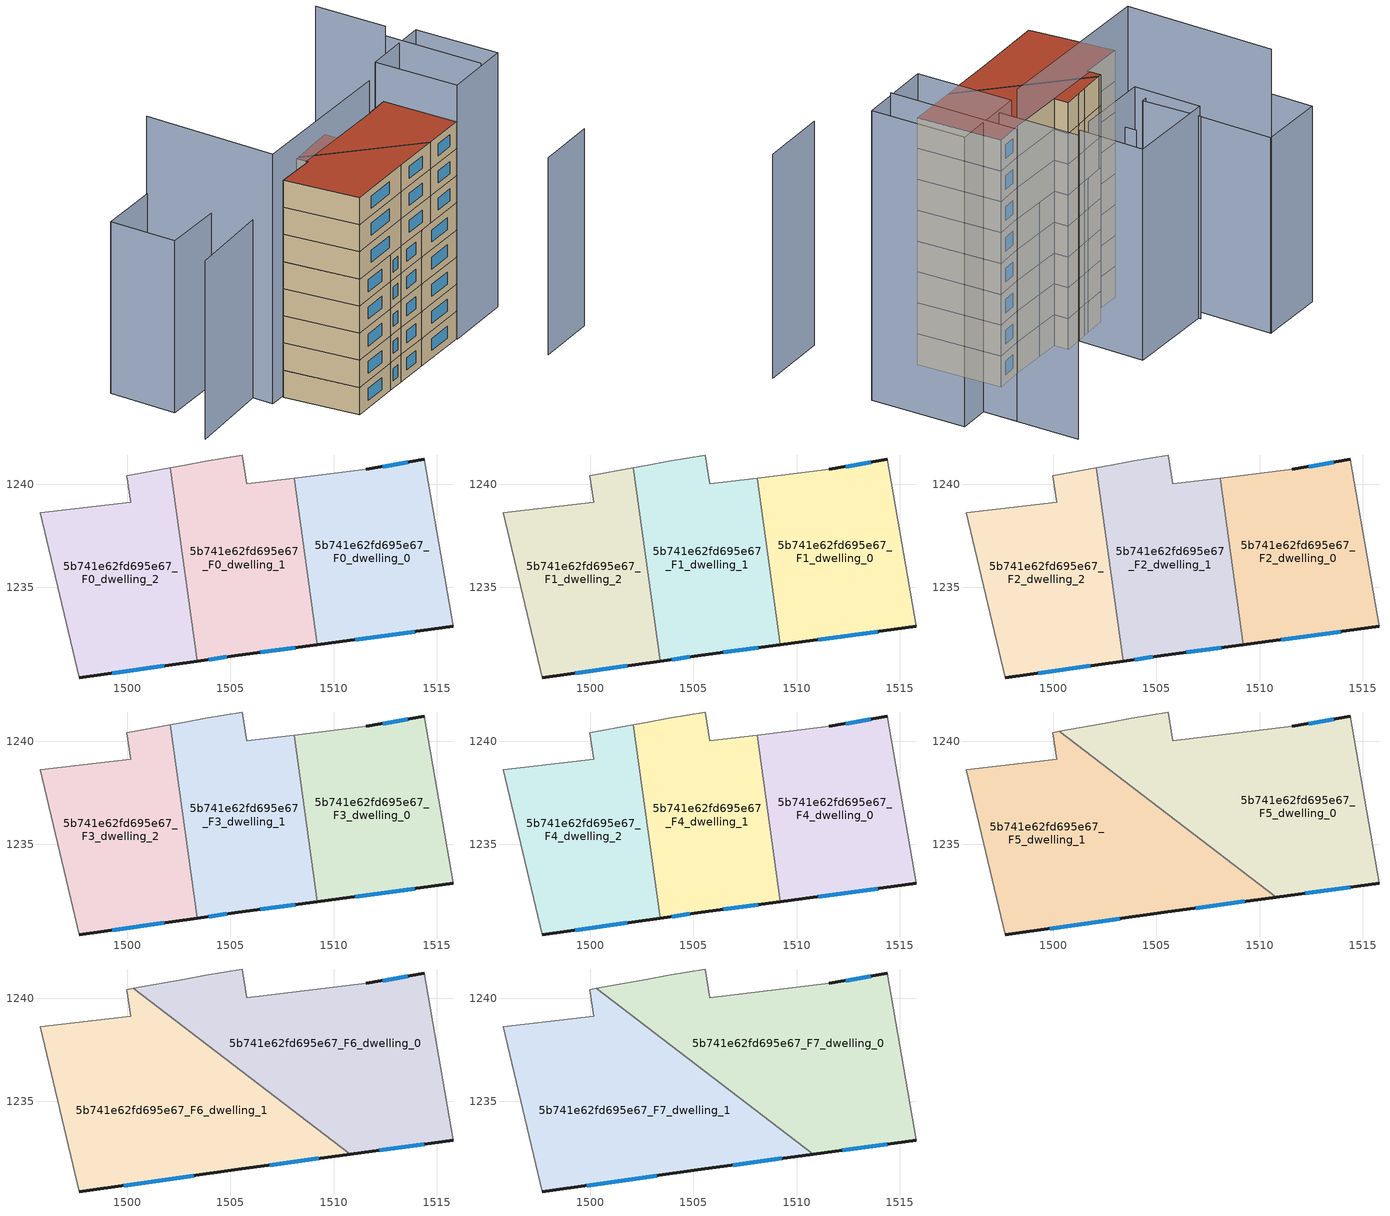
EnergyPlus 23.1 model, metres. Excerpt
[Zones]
5b741e62fd695e67_F0_dwelling_0
 floor ground (EU_floor_Construction): 1514.38,1241.21 1515.78,1233.1 1509.21,1232.22 1508.1,1240.29 1511.58,1240.71 z0
 wall outside (EU_wall_Construction): 1509.21,1232.22 1515.78,1233.1 / 1514.38,1241.21 1511.58,1240.71 z0:3
 wall to 5b741e62fd695e67_F0_dwelling_1 (EU_wall_Construction): 1508.1,1240.29 1509.21,1232.22 z0:3
 wall adiabatic (EU_wall_Construction): 1511.58,1240.71 1508.1,1240.29 / 1515.78,1233.1 1514.38,1241.21 z0:3
 window (EU_Window_Construction): 1511.05,1232.47 1513.94,1232.86 / 1513.6,1241.07 1512.37,1240.85 z0.84:2.16
5b741e62fd695e67_F0_dwelling_1
 floor ground (EU_floor_Construction): 1508.1,1240.29 1509.21,1232.22 1505.38,1231.71 1503.38,1231.42 1502.09,1240.79 1502.78,1240.91 1503.78,1241.11 1505.58,1241.41 1505.78,1240.01 z0
 wall outside (EU_wall_Construction): 1503.38,1231.42 1505.38,1231.71 1509.21,1232.22 z0:3
 wall adiabatic (EU_wall_Construction): 1508.1,1240.29 1505.78,1240.01 1505.58,1241.41 1503.78,1241.11 1502.78,1240.91 1502.09,1240.79 z0:3
 wall to 5b741e62fd695e67_F0_dwelling_2 (EU_wall_Construction): 1502.09,1240.79 1503.38,1231.42 z0:3
 window (EU_Window_Construction): 1506.45,1231.85 1508.13,1232.08 / 1503.94,1231.5 1504.82,1231.63 z0.84:2.16
5b741e62fd695e67_F0_dwelling_2
 floor ground (EU_floor_Construction): 1502.09,1240.79 1503.38,1231.42 1497.67,1230.61 1495.77,1238.61 1500.17,1239.11 1499.97,1240.41 z0
 wall outside (EU_wall_Construction): 1497.67,1230.61 1503.38,1231.42 z0:3
 wall adiabatic (EU_wall_Construction): 1502.09,1240.79 1499.97,1240.41 1500.17,1239.11 1495.77,1238.61 1497.67,1230.61 z0:3
 window (EU_Window_Construction): 1499.27,1230.83 1501.78,1231.19 z0.84:2.16
5b741e62fd695e67_F1_dwelling_0
 floor to 5b741e62fd695e67_F0_dwelling_0 (EU_floor_Construction): 1514.38,1241.21 1515.78,1233.1 1509.21,1232.22 1508.1,1240.29 1511.58,1240.71 z3
 wall outside (EU_wall_Construction): 1509.21,1232.22 1515.78,1233.1 / 1514.38,1241.21 1511.58,1240.71 z3:6
 wall to 5b741e62fd695e67_F1_dwelling_1 (EU_wall_Construction): 1508.1,1240.29 1509.21,1232.22 z3:6
 wall adiabatic (EU_wall_Construction): 1511.58,1240.71 1508.1,1240.29 / 1515.78,1233.1 1514.38,1241.21 z3:6
 window (EU_Window_Construction): 1511.05,1232.47 1513.94,1232.86 / 1513.6,1241.07 1512.37,1240.85 z3.84:5.16
5b741e62fd695e67_F1_dwelling_1
 floor to 5b741e62fd695e67_F0_dwelling_1 (EU_floor_Construction): 1508.1,1240.29 1509.21,1232.22 1505.38,1231.71 1503.38,1231.42 1502.09,1240.79 1502.78,1240.91 1503.78,1241.11 1505.58,1241.41 1505.78,1240.01 z3
 wall outside (EU_wall_Construction): 1503.38,1231.42 1505.38,1231.71 1509.21,1232.22 z3:6
 wall adiabatic (EU_wall_Construction): 1508.1,1240.29 1505.78,1240.01 1505.58,1241.41 1503.78,1241.11 1502.78,1240.91 1502.09,1240.79 z3:6
 wall to 5b741e62fd695e67_F1_dwelling_2 (EU_wall_Construction): 1502.09,1240.79 1503.38,1231.42 z3:6
 window (EU_Window_Construction): 1506.45,1231.85 1508.13,1232.08 / 1503.94,1231.5 1504.82,1231.63 z3.84:5.16
5b741e62fd695e67_F1_dwelling_2
 floor to 5b741e62fd695e67_F0_dwelling_2 (EU_floor_Construction): 1502.09,1240.79 1503.38,1231.42 1497.67,1230.61 1495.77,1238.61 1500.17,1239.11 1499.97,1240.41 z3
 wall outside (EU_wall_Construction): 1497.67,1230.61 1503.38,1231.42 z3:6
 wall adiabatic (EU_wall_Construction): 1502.09,1240.79 1499.97,1240.41 1500.17,1239.11 1495.77,1238.61 1497.67,1230.61 z3:6
 window (EU_Window_Construction): 1499.27,1230.83 1501.78,1231.19 z3.84:5.16
5b741e62fd695e67_F2_dwelling_0
 floor to 5b741e62fd695e67_F1_dwelling_0 (EU_floor_Construction): 1514.38,1241.21 1515.78,1233.1 1509.21,1232.22 1508.1,1240.29 1511.58,1240.71 z6
 wall outside (EU_wall_Construction): 1509.21,1232.22 1515.78,1233.1 / 1514.38,1241.21 1511.58,1240.71 z6:9
 wall to 5b741e62fd695e67_F2_dwelling_1 (EU_wall_Construction): 1508.1,1240.29 1509.21,1232.22 z6:9
 wall adiabatic (EU_wall_Construction): 1511.58,1240.71 1508.1,1240.29 / 1515.78,1233.1 1514.38,1241.21 z6:9
 window (EU_Window_Construction): 1511.05,1232.47 1513.94,1232.86 / 1513.6,1241.07 1512.37,1240.85 z6.84:8.16
5b741e62fd695e67_F2_dwelling_1
 floor to 5b741e62fd695e67_F1_dwelling_1 (EU_floor_Construction): 1508.1,1240.29 1509.21,1232.22 1505.38,1231.71 1503.38,1231.42 1502.09,1240.79 1502.78,1240.91 1503.78,1241.11 1505.58,1241.41 1505.78,1240.01 z6
 wall outside (EU_wall_Construction): 1503.38,1231.42 1505.38,1231.71 1509.21,1232.22 z6:9
 wall adiabatic (EU_wall_Construction): 1508.1,1240.29 1505.78,1240.01 1505.58,1241.41 1503.78,1241.11 1502.78,1240.91 1502.09,1240.79 z6:9
 wall to 5b741e62fd695e67_F2_dwelling_2 (EU_wall_Construction): 1502.09,1240.79 1503.38,1231.42 z6:9
 window (EU_Window_Construction): 1506.45,1231.85 1508.13,1232.08 / 1503.94,1231.5 1504.82,1231.63 z6.84:8.16
5b741e62fd695e67_F2_dwelling_2
 floor to 5b741e62fd695e67_F1_dwelling_2 (EU_floor_Construction): 1502.09,1240.79 1503.38,1231.42 1497.67,1230.61 1495.77,1238.61 1500.17,1239.11 1499.97,1240.41 z6
 wall outside (EU_wall_Construction): 1497.67,1230.61 1503.38,1231.42 z6:9
 wall adiabatic (EU_wall_Construction): 1502.09,1240.79 1499.97,1240.41 1500.17,1239.11 1495.77,1238.61 1497.67,1230.61 z6:9
 window (EU_Window_Construction): 1499.27,1230.83 1501.78,1231.19 z6.84:8.16
5b741e62fd695e67_F3_dwelling_0
 floor to 5b741e62fd695e67_F2_dwelling_0 (EU_floor_Construction): 1514.38,1241.21 1515.78,1233.1 1509.21,1232.22 1508.1,1240.29 1511.58,1240.71 z9
 wall outside (EU_wall_Construction): 1509.21,1232.22 1515.78,1233.1 / 1514.38,1241.21 1511.58,1240.71 z9:12
 wall to 5b741e62fd695e67_F3_dwelling_1 (EU_wall_Construction): 1508.1,1240.29 1509.21,1232.22 z9:12
 wall adiabatic (EU_wall_Construction): 1511.58,1240.71 1508.1,1240.29 / 1515.78,1233.1 1514.38,1241.21 z9:12
 window (EU_Window_Construction): 1511.05,1232.47 1513.94,1232.86 / 1513.6,1241.07 1512.37,1240.85 z9.84:11.16
5b741e62fd695e67_F3_dwelling_1
 floor to 5b741e62fd695e67_F2_dwelling_1 (EU_floor_Construction): 1508.1,1240.29 1509.21,1232.22 1505.38,1231.71 1503.38,1231.42 1502.09,1240.79 1502.78,1240.91 1503.78,1241.11 1505.58,1241.41 1505.78,1240.01 z9
 wall outside (EU_wall_Construction): 1503.38,1231.42 1505.38,1231.71 1509.21,1232.22 z9:12
 wall adiabatic (EU_wall_Construction): 1508.1,1240.29 1505.78,1240.01 1505.58,1241.41 1503.78,1241.11 1502.78,1240.91 1502.09,1240.79 z9:12
 wall to 5b741e62fd695e67_F3_dwelling_2 (EU_wall_Construction): 1502.09,1240.79 1503.38,1231.42 z9:12
 window (EU_Window_Construction): 1506.45,1231.85 1508.13,1232.08 / 1503.94,1231.5 1504.82,1231.63 z9.84:11.16
5b741e62fd695e67_F3_dwelling_2
 floor to 5b741e62fd695e67_F2_dwelling_2 (EU_floor_Construction): 1502.09,1240.79 1503.38,1231.42 1497.67,1230.61 1495.77,1238.61 1500.17,1239.11 1499.97,1240.41 z9
 wall outside (EU_wall_Construction): 1497.67,1230.61 1503.38,1231.42 z9:12
 wall adiabatic (EU_wall_Construction): 1502.09,1240.79 1499.97,1240.41 1500.17,1239.11 1495.77,1238.61 1497.67,1230.61 z9:12
 window (EU_Window_Construction): 1499.27,1230.83 1501.78,1231.19 z9.84:11.16
5b741e62fd695e67_F4_dwelling_0
 floor to 5b741e62fd695e67_F3_dwelling_0 (EU_floor_Construction): 1514.38,1241.21 1515.78,1233.1 1509.21,1232.22 1508.1,1240.29 1511.58,1240.71 z12
 wall outside (EU_wall_Construction): 1509.21,1232.22 1515.78,1233.1 / 1514.38,1241.21 1511.58,1240.71 z12:15
 wall to 5b741e62fd695e67_F4_dwelling_1 (EU_wall_Construction): 1508.1,1240.29 1509.21,1232.22 z12:15
 wall adiabatic (EU_wall_Construction): 1511.58,1240.71 1508.1,1240.29 / 1515.78,1233.1 1514.38,1241.21 z12:15
 window (EU_Window_Construction): 1511.05,1232.47 1513.94,1232.86 / 1513.6,1241.07 1512.37,1240.85 z12.84:14.16
5b741e62fd695e67_F4_dwelling_1
 floor to 5b741e62fd695e67_F3_dwelling_1 (EU_floor_Construction): 1508.1,1240.29 1509.21,1232.22 1505.38,1231.71 1503.38,1231.42 1502.09,1240.79 1502.78,1240.91 1503.78,1241.11 1505.58,1241.41 1505.78,1240.01 z12
 wall outside (EU_wall_Construction): 1503.38,1231.42 1505.38,1231.71 1509.21,1232.22 z12:15
 wall adiabatic (EU_wall_Construction): 1508.1,1240.29 1505.78,1240.01 1505.58,1241.41 1503.78,1241.11 1502.78,1240.91 1502.09,1240.79 z12:15
 wall to 5b741e62fd695e67_F4_dwelling_2 (EU_wall_Construction): 1502.09,1240.79 1503.38,1231.42 z12:15
 window (EU_Window_Construction): 1506.45,1231.85 1508.13,1232.08 / 1503.94,1231.5 1504.82,1231.63 z12.84:14.16
5b741e62fd695e67_F4_dwelling_2
 floor to 5b741e62fd695e67_F3_dwelling_2 (EU_floor_Construction): 1502.09,1240.79 1503.38,1231.42 1497.67,1230.61 1495.77,1238.61 1500.17,1239.11 1499.97,1240.41 z12
 wall outside (EU_wall_Construction): 1497.67,1230.61 1503.38,1231.42 z12:15
 wall adiabatic (EU_wall_Construction): 1502.09,1240.79 1499.97,1240.41 1500.17,1239.11 1495.77,1238.61 1497.67,1230.61 z12:15
 window (EU_Window_Construction): 1499.27,1230.83 1501.78,1231.19 z12.84:14.16
5b741e62fd695e67_F5_dwelling_0
 floor to 5b741e62fd695e67_F4_dwelling_0 (EU_floor_Construction): 1514.38,1241.21 1515.78,1233.1 1510.81,1232.43 1508.99,1233.82 1508.1,1240.29 1511.58,1240.71 z15
 floor to 5b741e62fd695e67_F4_dwelling_1 (EU_floor_Construction): 1508.1,1240.29 1508.99,1233.82 1502.35,1238.89 1502.09,1240.79 1502.78,1240.91 1503.78,1241.11 1505.58,1241.41 1505.78,1240.01 z15
 floor to 5b741e62fd695e67_F4_dwelling_2 (EU_floor_Construction): 1502.09,1240.79 1502.35,1238.89 1500.28,1240.47 z15
 wall outside (EU_wall_Construction): 1514.38,1241.21 1511.58,1240.71 / 1510.81,1232.43 1515.78,1233.1 z15:18
 wall adiabatic (EU_wall_Construction): 1511.58,1240.71 1505.78,1240.01 1505.58,1241.41 1503.78,1241.11 1502.78,1240.91 1500.28,1240.47 / 1515.78,1233.1 1514.38,1241.21 z15:18
 wall to 5b741e62fd695e67_F5_dwelling_1 (EU_wall_Construction): 1500.28,1240.47 1510.81,1232.43 z15:18
 window (EU_Window_Construction): 1513.6,1241.07 1512.37,1240.85 / 1512.2,1232.62 1514.39,1232.92 z15.84:17.16
5b741e62fd695e67_F5_dwelling_1
 floor to 5b741e62fd695e67_F4_dwelling_1 (EU_floor_Construction): 1508.99,1233.82 1509.21,1232.22 1505.38,1231.71 1503.38,1231.42 1502.35,1238.89 z15
 floor to 5b741e62fd695e67_F4_dwelling_2 (EU_floor_Construction): 1502.35,1238.89 1503.38,1231.42 1497.67,1230.61 1495.77,1238.61 1500.17,1239.11 1499.97,1240.41 1500.28,1240.47 z15
 floor to 5b741e62fd695e67_F4_dwelling_0 (EU_floor_Construction): 1510.81,1232.43 1509.21,1232.22 1508.99,1233.82 z15
 wall outside (EU_wall_Construction): 1497.67,1230.61 1505.38,1231.71 1510.81,1232.43 z15:18
 wall adiabatic (EU_wall_Construction): 1500.28,1240.47 1499.97,1240.41 1500.17,1239.11 1495.77,1238.61 1497.67,1230.61 z15:18
 window (EU_Window_Construction): 1506.9,1231.91 1509.28,1232.23 / 1499.83,1230.91 1503.22,1231.4 z15.84:17.16
5b741e62fd695e67_F6_dwelling_0
 floor to 5b741e62fd695e67_F5_dwelling_0 (EU_floor_Construction): 1514.38,1241.21 1515.78,1233.1 1510.81,1232.43 1500.28,1240.47 1502.78,1240.91 1503.78,1241.11 1505.58,1241.41 1505.78,1240.01 1511.58,1240.71 z18
 wall outside (EU_wall_Construction): 1514.38,1241.21 1511.58,1240.71 / 1510.81,1232.43 1515.78,1233.1 z18:21
 wall adiabatic (EU_wall_Construction): 1511.58,1240.71 1505.78,1240.01 1505.58,1241.41 1503.78,1241.11 1502.78,1240.91 1500.28,1240.47 / 1515.78,1233.1 1514.38,1241.21 z18:21
 wall to 5b741e62fd695e67_F6_dwelling_1 (EU_wall_Construction): 1500.28,1240.47 1510.81,1232.43 z18:21
 window (EU_Window_Construction): 1513.6,1241.07 1512.37,1240.85 / 1512.2,1232.62 1514.39,1232.92 z18.84:20.16
5b741e62fd695e67_F6_dwelling_1
 floor to 5b741e62fd695e67_F5_dwelling_1 (EU_floor_Construction): 1510.81,1232.43 1505.38,1231.71 1497.67,1230.61 1495.77,1238.61 1500.17,1239.11 1499.97,1240.41 1500.28,1240.47 z18
 wall outside (EU_wall_Construction): 1497.67,1230.61 1505.38,1231.71 1510.81,1232.43 z18:21
 wall adiabatic (EU_wall_Construction): 1500.28,1240.47 1499.97,1240.41 1500.17,1239.11 1495.77,1238.61 1497.67,1230.61 z18:21
 window (EU_Window_Construction): 1506.9,1231.91 1509.28,1232.23 / 1499.83,1230.91 1503.22,1231.4 z18.84:20.16
5b741e62fd695e67_F7_dwelling_0
 floor to 5b741e62fd695e67_F6_dwelling_0 (EU_floor_Construction): 1514.38,1241.21 1515.78,1233.1 1510.81,1232.43 1500.28,1240.47 1502.78,1240.91 1503.78,1241.11 1505.58,1241.41 1505.78,1240.01 1511.58,1240.71 z21
 wall outside (EU_wall_Construction): 1514.38,1241.21 1511.58,1240.71 / 1510.81,1232.43 1515.78,1233.1 z21:24
 wall adiabatic (EU_wall_Construction): 1511.58,1240.71 1505.78,1240.01 1505.58,1241.41 1503.78,1241.11 1502.78,1240.91 1500.28,1240.47 / 1515.78,1233.1 1514.38,1241.21 z21:24
 wall to 5b741e62fd695e67_F7_dwelling_1 (EU_wall_Construction): 1500.28,1240.47 1510.81,1232.43 z21:24
 window (EU_Window_Construction): 1513.6,1241.07 1512.37,1240.85 / 1512.2,1232.62 1514.39,1232.92 z21.84:23.16
 roof outside (EU_roof_Construction): 1515.78,1233.1 1514.38,1241.21 1511.58,1240.71 1505.78,1240.01 1505.58,1241.41 1503.78,1241.11 1502.78,1240.91 1500.28,1240.47 1510.81,1232.43 z24
5b741e62fd695e67_F7_dwelling_1
 floor to 5b741e62fd695e67_F6_dwelling_1 (EU_floor_Construction): 1510.81,1232.43 1505.38,1231.71 1497.67,1230.61 1495.77,1238.61 1500.17,1239.11 1499.97,1240.41 1500.28,1240.47 z21
 wall outside (EU_wall_Construction): 1497.67,1230.61 1505.38,1231.71 1510.81,1232.43 z21:24
 wall adiabatic (EU_wall_Construction): 1500.28,1240.47 1499.97,1240.41 1500.17,1239.11 1495.77,1238.61 1497.67,1230.61 z21:24
 window (EU_Window_Construction): 1506.9,1231.91 1509.28,1232.23 / 1499.83,1230.91 1503.22,1231.4 z21.84:23.16
 roof outside (EU_roof_Construction): 1510.81,1232.43 1500.28,1240.47 1499.97,1240.41 1500.17,1239.11 1495.77,1238.61 1497.67,1230.61 1505.38,1231.71 z24
shading: 1518.68,1224.1 1525.49,1225.1 z0:21.8; 1496.18,1241.26 1497.67,1230.61 z0:17.3; 1521.82,1243.26 1523.19,1234.1 / 1523.19,1234.1 1515.55,1232.96 / 1515.55,1232.96 1514.18,1242.12 / 1514.18,1242.12 1521.82,1243.26 z0:28.1; 1520.06,1233.66 1518.29,1246.11 z0:28.4; 1494.14,1246.7 1495.17,1241.11 / 1495.17,1241.11 1484.36,1239.12 z0:19.7; 1493.97,1246.42 1502.98,1247.53 / 1502.98,1247.53 1503.79,1241.04 / 1503.79,1241.04 1494.77,1239.93 / 1494.77,1239.93 1493.97,1246.42 z0:20.5; 1511.58,1240.71 1494.09,1238.6 / 1494.09,1238.6 1492.36,1252.99 z0:27.6; 1486.66,1244.82 1485.77,1252.13 / 1485.77,1252.13 1492.38,1252.94 / 1492.38,1252.94 1493.28,1245.63 / 1493.28,1245.63 1486.66,1244.82 z0:19; 1518.52,1244.37 1517.43,1252.17 z0:29.5
[Building]
EU S2 Campaign: North Axis=0; Terrain=City; Solar Distribution=FullExterior
[Site:Location]
Lyon-Bron: Latitude=45.75; Longitude=5; Time Zone=1; Elevation=198
[SizingPeriod:WeatherFileDays]
AnnualSizingPeriod: Begin Month=1; Begin Day of Month=1; End Month=12; End Day of Month=31; Day of Week for Start Day=Monday; Use Weather File Daylight Saving Period=No; Use Weather File Rain and Snow Indicators=No
[MATERIAL]
EU_InternalMass_Material: Roughness=MediumRough; Thickness=0.1; Conductivity=1; Density=1800; Specific Heat=900; Thermal Absorptance=0.9; Solar Absorptance=0.7; Visible Absorptance=0.7
[MATERIAL:NOMASS] Roughness=MediumRough; Thermal Absorptance=0.9; Solar Absorptance=0.7; Visible Absorptance=0.7
Name | Thermal Resistance
EU_wall_NoMass | 0.776494
EU_roof_NoMass | 0.486893
EU_floor_NoMass | 0.421597
[WINDOWMATERIAL:SIMPLEGLAZINGSYSTEM]
EU_Window_SimpleGlazing: UFactor=4.24961; Solar Heat Gain Coefficient=0.83; Visible Transmittance=0.83
[CONSTRUCTION]
EU_wall_Construction: EU_wall_NoMass
EU_roof_Construction: EU_roof_NoMass
EU_floor_Construction: EU_floor_NoMass
EU_Window_Construction: EU_Window_SimpleGlazing
EU_InternalMass_Construction: EU_InternalMass_Material
[ZONE] Type=1; Multiplier=1; Ceiling Height=autocalculate; Floor Area=autocalculate; Part of Total Floor Area=Yes
Name | Volume
5b741e62fd695e67_F0_dwelling_0; 5b741e62fd695e67_F1_dwelling_0; 5b741e62fd695e67_F2_dwelling_0; 5b741e62fd695e67_F3_dwelling_0; 5b741e62fd695e67_F4_dwelling_0 | 158.568
5b741e62fd695e67_F5_dwelling_0; 5b741e62fd695e67_F6_dwelling_0; 5b741e62fd695e67_F7_dwelling_0 | 237.85
5b741e62fd695e67_F0_dwelling_1; 5b741e62fd695e67_F1_dwelling_1; 5b741e62fd695e67_F2_dwelling_1; 5b741e62fd695e67_F3_dwelling_1; 5b741e62fd695e67_F4_dwelling_1 | 158.572
5b741e62fd695e67_F5_dwelling_1; 5b741e62fd695e67_F6_dwelling_1; 5b741e62fd695e67_F7_dwelling_1 | 237.859
5b741e62fd695e67_F0_dwelling_2; 5b741e62fd695e67_F1_dwelling_2; 5b741e62fd695e67_F2_dwelling_2; 5b741e62fd695e67_F3_dwelling_2; 5b741e62fd695e67_F4_dwelling_2 | 158.571
[INTERNALMASS] Construction=EU_InternalMass_Construction
Name | Zone or ZoneList | Surface Area
5b741e62fd695e67_F0_dwelling_0_EU_InternalMass | 5b741e62fd695e67_F0_dwelling_0 | 52.856
5b741e62fd695e67_F0_dwelling_1_EU_InternalMass | 5b741e62fd695e67_F0_dwelling_1 | 52.8578
5b741e62fd695e67_F0_dwelling_2_EU_InternalMass | 5b741e62fd695e67_F0_dwelling_2 | 52.8571
5b741e62fd695e67_F1_dwelling_0_EU_InternalMass | 5b741e62fd695e67_F1_dwelling_0 | 52.856
5b741e62fd695e67_F1_dwelling_1_EU_InternalMass | 5b741e62fd695e67_F1_dwelling_1 | 52.8578
5b741e62fd695e67_F1_dwelling_2_EU_InternalMass | 5b741e62fd695e67_F1_dwelling_2 | 52.8571
5b741e62fd695e67_F2_dwelling_0_EU_InternalMass | 5b741e62fd695e67_F2_dwelling_0 | 52.856
5b741e62fd695e67_F2_dwelling_1_EU_InternalMass | 5b741e62fd695e67_F2_dwelling_1 | 52.8578
5b741e62fd695e67_F2_dwelling_2_EU_InternalMass | 5b741e62fd695e67_F2_dwelling_2 | 52.8571
5b741e62fd695e67_F3_dwelling_0_EU_InternalMass | 5b741e62fd695e67_F3_dwelling_0 | 52.856
5b741e62fd695e67_F3_dwelling_1_EU_InternalMass | 5b741e62fd695e67_F3_dwelling_1 | 52.8578
5b741e62fd695e67_F3_dwelling_2_EU_InternalMass | 5b741e62fd695e67_F3_dwelling_2 | 52.8571
5b741e62fd695e67_F4_dwelling_0_EU_InternalMass | 5b741e62fd695e67_F4_dwelling_0 | 52.856
5b741e62fd695e67_F4_dwelling_1_EU_InternalMass | 5b741e62fd695e67_F4_dwelling_1 | 52.8578
5b741e62fd695e67_F4_dwelling_2_EU_InternalMass | 5b741e62fd695e67_F4_dwelling_2 | 52.8571
5b741e62fd695e67_F5_dwelling_0_EU_InternalMass | 5b741e62fd695e67_F5_dwelling_0 | 79.2837
5b741e62fd695e67_F5_dwelling_1_EU_InternalMass | 5b741e62fd695e67_F5_dwelling_1 | 79.2863
5b741e62fd695e67_F6_dwelling_0_EU_InternalMass | 5b741e62fd695e67_F6_dwelling_0 | 79.2837
5b741e62fd695e67_F6_dwelling_1_EU_InternalMass | 5b741e62fd695e67_F6_dwelling_1 | 79.2863
5b741e62fd695e67_F7_dwelling_0_EU_InternalMass | 5b741e62fd695e67_F7_dwelling_0 | 79.2837
5b741e62fd695e67_F7_dwelling_1_EU_InternalMass | 5b741e62fd695e67_F7_dwelling_1 | 79.2863
[OTHEREQUIPMENT] Fuel Type=Electricity; Design Level Calculation Method=Watts/Area; Power per Zone Floor Area=1; Fraction Latent=0; Fraction Radiant=0; Fraction Lost=0; Carbon Dioxide Generation Rate=0; EndUse Subcategory=EU_Step8_InternalGains
Name | Zone or ZoneList or Space or SpaceList | Schedule
EU_Step8_InternalGain_5b741e62fd695e67_F0_dwelling_0_f000 | 5b741e62fd695e67_F0_dwelling_0 | EU_Step8_GainSchedule_5b741e62fd695e67_F0_dwelling_0_f000
EU_Step8_InternalGain_5b741e62fd695e67_F0_dwelling_1_f000 | 5b741e62fd695e67_F0_dwelling_1 | EU_Step8_GainSchedule_5b741e62fd695e67_F0_dwelling_1_f000
EU_Step8_InternalGain_5b741e62fd695e67_F0_dwelling_2_f000 | 5b741e62fd695e67_F0_dwelling_2 | EU_Step8_GainSchedule_5b741e62fd695e67_F0_dwelling_2_f000
EU_Step8_InternalGain_5b741e62fd695e67_F1_dwelling_0_f000 | 5b741e62fd695e67_F1_dwelling_0 | EU_Step8_GainSchedule_5b741e62fd695e67_F1_dwelling_0_f000
EU_Step8_InternalGain_5b741e62fd695e67_F1_dwelling_1_f000 | 5b741e62fd695e67_F1_dwelling_1 | EU_Step8_GainSchedule_5b741e62fd695e67_F1_dwelling_1_f000
EU_Step8_InternalGain_5b741e62fd695e67_F1_dwelling_2_f000 | 5b741e62fd695e67_F1_dwelling_2 | EU_Step8_GainSchedule_5b741e62fd695e67_F1_dwelling_2_f000
EU_Step8_InternalGain_5b741e62fd695e67_F2_dwelling_0_f000 | 5b741e62fd695e67_F2_dwelling_0 | EU_Step8_GainSchedule_5b741e62fd695e67_F2_dwelling_0_f000
EU_Step8_InternalGain_5b741e62fd695e67_F2_dwelling_1_f000 | 5b741e62fd695e67_F2_dwelling_1 | EU_Step8_GainSchedule_5b741e62fd695e67_F2_dwelling_1_f000
EU_Step8_InternalGain_5b741e62fd695e67_F2_dwelling_2_f000 | 5b741e62fd695e67_F2_dwelling_2 | EU_Step8_GainSchedule_5b741e62fd695e67_F2_dwelling_2_f000
EU_Step8_InternalGain_5b741e62fd695e67_F3_dwelling_0_f000 | 5b741e62fd695e67_F3_dwelling_0 | EU_Step8_GainSchedule_5b741e62fd695e67_F3_dwelling_0_f000
EU_Step8_InternalGain_5b741e62fd695e67_F3_dwelling_1_f000 | 5b741e62fd695e67_F3_dwelling_1 | EU_Step8_GainSchedule_5b741e62fd695e67_F3_dwelling_1_f000
EU_Step8_InternalGain_5b741e62fd695e67_F3_dwelling_2_f000 | 5b741e62fd695e67_F3_dwelling_2 | EU_Step8_GainSchedule_5b741e62fd695e67_F3_dwelling_2_f000
EU_Step8_InternalGain_5b741e62fd695e67_F4_dwelling_0_f000 | 5b741e62fd695e67_F4_dwelling_0 | EU_Step8_GainSchedule_5b741e62fd695e67_F4_dwelling_0_f000
EU_Step8_InternalGain_5b741e62fd695e67_F4_dwelling_1_f000 | 5b741e62fd695e67_F4_dwelling_1 | EU_Step8_GainSchedule_5b741e62fd695e67_F4_dwelling_1_f000
EU_Step8_InternalGain_5b741e62fd695e67_F4_dwelling_2_f000 | 5b741e62fd695e67_F4_dwelling_2 | EU_Step8_GainSchedule_5b741e62fd695e67_F4_dwelling_2_f000
EU_Step8_InternalGain_5b741e62fd695e67_F5_dwelling_0_f000 | 5b741e62fd695e67_F5_dwelling_0 | EU_Step8_GainSchedule_5b741e62fd695e67_F5_dwelling_0_f000
EU_Step8_InternalGain_5b741e62fd695e67_F5_dwelling_1_f000 | 5b741e62fd695e67_F5_dwelling_1 | EU_Step8_GainSchedule_5b741e62fd695e67_F5_dwelling_1_f000
EU_Step8_InternalGain_5b741e62fd695e67_F6_dwelling_0_f000 | 5b741e62fd695e67_F6_dwelling_0 | EU_Step8_GainSchedule_5b741e62fd695e67_F6_dwelling_0_f000
EU_Step8_InternalGain_5b741e62fd695e67_F6_dwelling_1_f000 | 5b741e62fd695e67_F6_dwelling_1 | EU_Step8_GainSchedule_5b741e62fd695e67_F6_dwelling_1_f000
EU_Step8_InternalGain_5b741e62fd695e67_F7_dwelling_0_f000 | 5b741e62fd695e67_F7_dwelling_0 | EU_Step8_GainSchedule_5b741e62fd695e67_F7_dwelling_0_f000
EU_Step8_InternalGain_5b741e62fd695e67_F7_dwelling_1_f000 | 5b741e62fd695e67_F7_dwelling_1 | EU_Step8_GainSchedule_5b741e62fd695e67_F7_dwelling_1_f000
[ZONEVENTILATION:DESIGNFLOWRATE] Schedule=EU_AlwaysOn; Design Flow Rate Calculation Method=AirChanges/Hour; Air Changes per Hour=0.693814; Ventilation Type=Natural; Fan Pressure Rise=0; Fan Total Efficiency=1; Constant Term Coefficient=1; Temperature Term Coefficient=0; Velocity Term Coefficient=0; Velocity Squared Term Coefficient=0; Minimum Indoor Temperature=-100; Maximum Indoor Temperature=100; Delta Temperature=-100; Minimum Outdoor Temperature=-100; Maximum Outdoor Temperature=100; Maximum Wind Speed=40
Name | Zone or ZoneList or Space or SpaceList
EU_ConstantAir_5b741e62fd695e67_F0_dwelling_0 | 5b741e62fd695e67_F0_dwelling_0
EU_ConstantAir_5b741e62fd695e67_F0_dwelling_1 | 5b741e62fd695e67_F0_dwelling_1
EU_ConstantAir_5b741e62fd695e67_F0_dwelling_2 | 5b741e62fd695e67_F0_dwelling_2
EU_ConstantAir_5b741e62fd695e67_F1_dwelling_0 | 5b741e62fd695e67_F1_dwelling_0
EU_ConstantAir_5b741e62fd695e67_F1_dwelling_1 | 5b741e62fd695e67_F1_dwelling_1
EU_ConstantAir_5b741e62fd695e67_F1_dwelling_2 | 5b741e62fd695e67_F1_dwelling_2
EU_ConstantAir_5b741e62fd695e67_F2_dwelling_0 | 5b741e62fd695e67_F2_dwelling_0
EU_ConstantAir_5b741e62fd695e67_F2_dwelling_1 | 5b741e62fd695e67_F2_dwelling_1
EU_ConstantAir_5b741e62fd695e67_F2_dwelling_2 | 5b741e62fd695e67_F2_dwelling_2
EU_ConstantAir_5b741e62fd695e67_F3_dwelling_0 | 5b741e62fd695e67_F3_dwelling_0
EU_ConstantAir_5b741e62fd695e67_F3_dwelling_1 | 5b741e62fd695e67_F3_dwelling_1
EU_ConstantAir_5b741e62fd695e67_F3_dwelling_2 | 5b741e62fd695e67_F3_dwelling_2
EU_ConstantAir_5b741e62fd695e67_F4_dwelling_0 | 5b741e62fd695e67_F4_dwelling_0
EU_ConstantAir_5b741e62fd695e67_F4_dwelling_1 | 5b741e62fd695e67_F4_dwelling_1
EU_ConstantAir_5b741e62fd695e67_F4_dwelling_2 | 5b741e62fd695e67_F4_dwelling_2
EU_ConstantAir_5b741e62fd695e67_F5_dwelling_0 | 5b741e62fd695e67_F5_dwelling_0
EU_ConstantAir_5b741e62fd695e67_F5_dwelling_1 | 5b741e62fd695e67_F5_dwelling_1
EU_ConstantAir_5b741e62fd695e67_F6_dwelling_0 | 5b741e62fd695e67_F6_dwelling_0
EU_ConstantAir_5b741e62fd695e67_F6_dwelling_1 | 5b741e62fd695e67_F6_dwelling_1
EU_ConstantAir_5b741e62fd695e67_F7_dwelling_0 | 5b741e62fd695e67_F7_dwelling_0
EU_ConstantAir_5b741e62fd695e67_F7_dwelling_1 | 5b741e62fd695e67_F7_dwelling_1
[HVACTEMPLATE:THERMOSTAT] Constant Heating Setpoint=20; Constant Cooling Setpoint=50
EU_HeatOnly_5b741e62fd695e67_F0_dwelling_0; EU_HeatOnly_5b741e62fd695e67_F0_dwelling_1; EU_HeatOnly_5b741e62fd695e67_F0_dwelling_2; EU_HeatOnly_5b741e62fd695e67_F1_dwelling_0; EU_HeatOnly_5b741e62fd695e67_F1_dwelling_1; EU_HeatOnly_5b741e62fd695e67_F1_dwelling_2; EU_HeatOnly_5b741e62fd695e67_F2_dwelling_0; EU_HeatOnly_5b741e62fd695e67_F2_dwelling_1; EU_HeatOnly_5b741e62fd695e67_F2_dwelling_2; EU_HeatOnly_5b741e62fd695e67_F3_dwelling_0; EU_HeatOnly_5b741e62fd695e67_F3_dwelling_1; EU_HeatOnly_5b741e62fd695e67_F3_dwelling_2; EU_HeatOnly_5b741e62fd695e67_F4_dwelling_0; EU_HeatOnly_5b741e62fd695e67_F4_dwelling_1; EU_HeatOnly_5b741e62fd695e67_F4_dwelling_2; EU_HeatOnly_5b741e62fd695e67_F5_dwelling_0; EU_HeatOnly_5b741e62fd695e67_F5_dwelling_1; EU_HeatOnly_5b741e62fd695e67_F6_dwelling_0; EU_HeatOnly_5b741e62fd695e67_F6_dwelling_1; EU_HeatOnly_5b741e62fd695e67_F7_dwelling_0; EU_HeatOnly_5b741e62fd695e67_F7_dwelling_1
[HVACTEMPLATE:ZONE:IDEALLOADSAIRSYSTEM] System Availability Schedule=EU_AlwaysOn; Maximum Heating Supply Air Temperature=50; Minimum Cooling Supply Air Temperature=13; Maximum Heating Supply Air Humidity Ratio=0.0156; Minimum Cooling Supply Air Humidity Ratio=0.0077; Heating Limit=NoLimit; Cooling Limit=NoLimit; Heating Availability Schedule=EU_AlwaysOn; Cooling Availability Schedule=EU_CoolingOff; Dehumidification Control Type=ConstantSensibleHeatRatio; Cooling Sensible Heat Ratio=0.7; Dehumidification Setpoint=60; Humidification Control Type=None; Humidification Setpoint=30; Outdoor Air Method=None; Outdoor Air Flow Rate per Person=0.00944; Outdoor Air Flow Rate per Zone Floor Area=0; Outdoor Air Flow Rate per Zone=0; Demand Controlled Ventilation Type=None; Outdoor Air Economizer Type=NoEconomizer; Heat Recovery Type=None; Sensible Heat Recovery Effectiveness=0.7; Latent Heat Recovery Effectiveness=0.65
Name | Template Thermostat
5b741e62fd695e67_F0_dwelling_0 | EU_HeatOnly_5b741e62fd695e67_F0_dwelling_0
5b741e62fd695e67_F0_dwelling_1 | EU_HeatOnly_5b741e62fd695e67_F0_dwelling_1
5b741e62fd695e67_F0_dwelling_2 | EU_HeatOnly_5b741e62fd695e67_F0_dwelling_2
5b741e62fd695e67_F1_dwelling_0 | EU_HeatOnly_5b741e62fd695e67_F1_dwelling_0
5b741e62fd695e67_F1_dwelling_1 | EU_HeatOnly_5b741e62fd695e67_F1_dwelling_1
5b741e62fd695e67_F1_dwelling_2 | EU_HeatOnly_5b741e62fd695e67_F1_dwelling_2
5b741e62fd695e67_F2_dwelling_0 | EU_HeatOnly_5b741e62fd695e67_F2_dwelling_0
5b741e62fd695e67_F2_dwelling_1 | EU_HeatOnly_5b741e62fd695e67_F2_dwelling_1
5b741e62fd695e67_F2_dwelling_2 | EU_HeatOnly_5b741e62fd695e67_F2_dwelling_2
5b741e62fd695e67_F3_dwelling_0 | EU_HeatOnly_5b741e62fd695e67_F3_dwelling_0
5b741e62fd695e67_F3_dwelling_1 | EU_HeatOnly_5b741e62fd695e67_F3_dwelling_1
5b741e62fd695e67_F3_dwelling_2 | EU_HeatOnly_5b741e62fd695e67_F3_dwelling_2
5b741e62fd695e67_F4_dwelling_0 | EU_HeatOnly_5b741e62fd695e67_F4_dwelling_0
5b741e62fd695e67_F4_dwelling_1 | EU_HeatOnly_5b741e62fd695e67_F4_dwelling_1
5b741e62fd695e67_F4_dwelling_2 | EU_HeatOnly_5b741e62fd695e67_F4_dwelling_2
5b741e62fd695e67_F5_dwelling_0 | EU_HeatOnly_5b741e62fd695e67_F5_dwelling_0
5b741e62fd695e67_F5_dwelling_1 | EU_HeatOnly_5b741e62fd695e67_F5_dwelling_1
5b741e62fd695e67_F6_dwelling_0 | EU_HeatOnly_5b741e62fd695e67_F6_dwelling_0
5b741e62fd695e67_F6_dwelling_1 | EU_HeatOnly_5b741e62fd695e67_F6_dwelling_1
5b741e62fd695e67_F7_dwelling_0 | EU_HeatOnly_5b741e62fd695e67_F7_dwelling_0
5b741e62fd695e67_F7_dwelling_1 | EU_HeatOnly_5b741e62fd695e67_F7_dwelling_1
[SIZING:ZONE] Zone Cooling Design Supply Air Temperature Input Method=SupplyAirTemperature; Zone Cooling Design Supply Air Temperature=13; Zone Heating Design Supply Air Temperature Input Method=SupplyAirTemperature; Zone Heating Design Supply Air Temperature=50; Zone Cooling Design Supply Air Humidity Ratio=0.008; Zone Heating Design Supply Air Humidity Ratio=0.008; Cooling Design Air Flow Method=DesignDay; Cooling Design Air Flow Rate=0; Cooling Minimum Air Flow per Zone Floor Area=0.000762; Cooling Minimum Air Flow=0; Cooling Minimum Air Flow Fraction=0.2; Heating Design Air Flow Method=DesignDay; Heating Design Air Flow Rate=0; Heating Maximum Air Flow per Zone Floor Area=0.002032; Heating Maximum Air Flow=0.141576; Heating Maximum Air Flow Fraction=0.3; Account for Dedicated Outdoor Air System=No; Dedicated Outdoor Air System Control Strategy=NeutralSupplyAir; Dedicated Outdoor Air Low Setpoint Temperature for Design=autosize; Dedicated Outdoor Air High Setpoint Temperature for Design=autosize; Zone Load Sizing Method=Sensible Load Only No Latent Load; Zone Latent Cooling Design Supply Air Humidity Ratio Input Method=HumidityRatioDifference; Zone Cooling Design Supply Air Humidity Ratio Difference=0.005; Zone Latent Heating Design Supply Air Humidity Ratio Input Method=HumidityRatioDifference; Zone Humidification Design Supply Air Humidity Ratio Difference=0.005
5b741e62fd695e67_F0_dwelling_0; 5b741e62fd695e67_F0_dwelling_1; 5b741e62fd695e67_F0_dwelling_2; 5b741e62fd695e67_F1_dwelling_0; 5b741e62fd695e67_F1_dwelling_1; 5b741e62fd695e67_F1_dwelling_2; 5b741e62fd695e67_F2_dwelling_0; 5b741e62fd695e67_F2_dwelling_1; 5b741e62fd695e67_F2_dwelling_2; 5b741e62fd695e67_F3_dwelling_0; 5b741e62fd695e67_F3_dwelling_1; 5b741e62fd695e67_F3_dwelling_2; 5b741e62fd695e67_F4_dwelling_0; 5b741e62fd695e67_F4_dwelling_1; 5b741e62fd695e67_F4_dwelling_2; 5b741e62fd695e67_F5_dwelling_0; 5b741e62fd695e67_F5_dwelling_1; 5b741e62fd695e67_F6_dwelling_0; 5b741e62fd695e67_F6_dwelling_1; 5b741e62fd695e67_F7_dwelling_0; 5b741e62fd695e67_F7_dwelling_1
[SCHEDULE:CONSTANT]
Name | Hourly Value
EU_AlwaysOn | 1
EU_CoolingOff | 0
[SCHEDULE:FILE] Column Number=1; Rows to Skip at Top=0; Number of Hours of Data=8760; Column Separator=Comma; Interpolate to Timestep=No; Minutes per Item=60; Adjust Schedule for Daylight Savings=Yes
Name | File
EU_Step8_GainSchedule_5b741e62fd695e67_F0_dwelling_0_f000 | ../../schedules/5b741e62fd695e67/5b741e62fd695e67_F0_dwelling_0_f000_gain.csv
EU_Step8_GainSchedule_5b741e62fd695e67_F0_dwelling_1_f000 | ../../schedules/5b741e62fd695e67/5b741e62fd695e67_F0_dwelling_1_f000_gain.csv
EU_Step8_GainSchedule_5b741e62fd695e67_F0_dwelling_2_f000 | ../../schedules/5b741e62fd695e67/5b741e62fd695e67_F0_dwelling_2_f000_gain.csv
EU_Step8_GainSchedule_5b741e62fd695e67_F1_dwelling_0_f000 | ../../schedules/5b741e62fd695e67/5b741e62fd695e67_F1_dwelling_0_f000_gain.csv
EU_Step8_GainSchedule_5b741e62fd695e67_F1_dwelling_1_f000 | ../../schedules/5b741e62fd695e67/5b741e62fd695e67_F1_dwelling_1_f000_gain.csv
EU_Step8_GainSchedule_5b741e62fd695e67_F1_dwelling_2_f000 | ../../schedules/5b741e62fd695e67/5b741e62fd695e67_F1_dwelling_2_f000_gain.csv
EU_Step8_GainSchedule_5b741e62fd695e67_F2_dwelling_0_f000 | ../../schedules/5b741e62fd695e67/5b741e62fd695e67_F2_dwelling_0_f000_gain.csv
EU_Step8_GainSchedule_5b741e62fd695e67_F2_dwelling_1_f000 | ../../schedules/5b741e62fd695e67/5b741e62fd695e67_F2_dwelling_1_f000_gain.csv
EU_Step8_GainSchedule_5b741e62fd695e67_F2_dwelling_2_f000 | ../../schedules/5b741e62fd695e67/5b741e62fd695e67_F2_dwelling_2_f000_gain.csv
EU_Step8_GainSchedule_5b741e62fd695e67_F3_dwelling_0_f000 | ../../schedules/5b741e62fd695e67/5b741e62fd695e67_F3_dwelling_0_f000_gain.csv
EU_Step8_GainSchedule_5b741e62fd695e67_F3_dwelling_1_f000 | ../../schedules/5b741e62fd695e67/5b741e62fd695e67_F3_dwelling_1_f000_gain.csv
EU_Step8_GainSchedule_5b741e62fd695e67_F3_dwelling_2_f000 | ../../schedules/5b741e62fd695e67/5b741e62fd695e67_F3_dwelling_2_f000_gain.csv
EU_Step8_GainSchedule_5b741e62fd695e67_F4_dwelling_0_f000 | ../../schedules/5b741e62fd695e67/5b741e62fd695e67_F4_dwelling_0_f000_gain.csv
EU_Step8_GainSchedule_5b741e62fd695e67_F4_dwelling_1_f000 | ../../schedules/5b741e62fd695e67/5b741e62fd695e67_F4_dwelling_1_f000_gain.csv
EU_Step8_GainSchedule_5b741e62fd695e67_F4_dwelling_2_f000 | ../../schedules/5b741e62fd695e67/5b741e62fd695e67_F4_dwelling_2_f000_gain.csv
EU_Step8_GainSchedule_5b741e62fd695e67_F5_dwelling_0_f000 | ../../schedules/5b741e62fd695e67/5b741e62fd695e67_F5_dwelling_0_f000_gain.csv
EU_Step8_GainSchedule_5b741e62fd695e67_F5_dwelling_1_f000 | ../../schedules/5b741e62fd695e67/5b741e62fd695e67_F5_dwelling_1_f000_gain.csv
EU_Step8_GainSchedule_5b741e62fd695e67_F6_dwelling_0_f000 | ../../schedules/5b741e62fd695e67/5b741e62fd695e67_F6_dwelling_0_f000_gain.csv
EU_Step8_GainSchedule_5b741e62fd695e67_F6_dwelling_1_f000 | ../../schedules/5b741e62fd695e67/5b741e62fd695e67_F6_dwelling_1_f000_gain.csv
EU_Step8_GainSchedule_5b741e62fd695e67_F7_dwelling_0_f000 | ../../schedules/5b741e62fd695e67/5b741e62fd695e67_F7_dwelling_0_f000_gain.csv
EU_Step8_GainSchedule_5b741e62fd695e67_F7_dwelling_1_f000 | ../../schedules/5b741e62fd695e67/5b741e62fd695e67_F7_dwelling_1_f000_gain.csv
